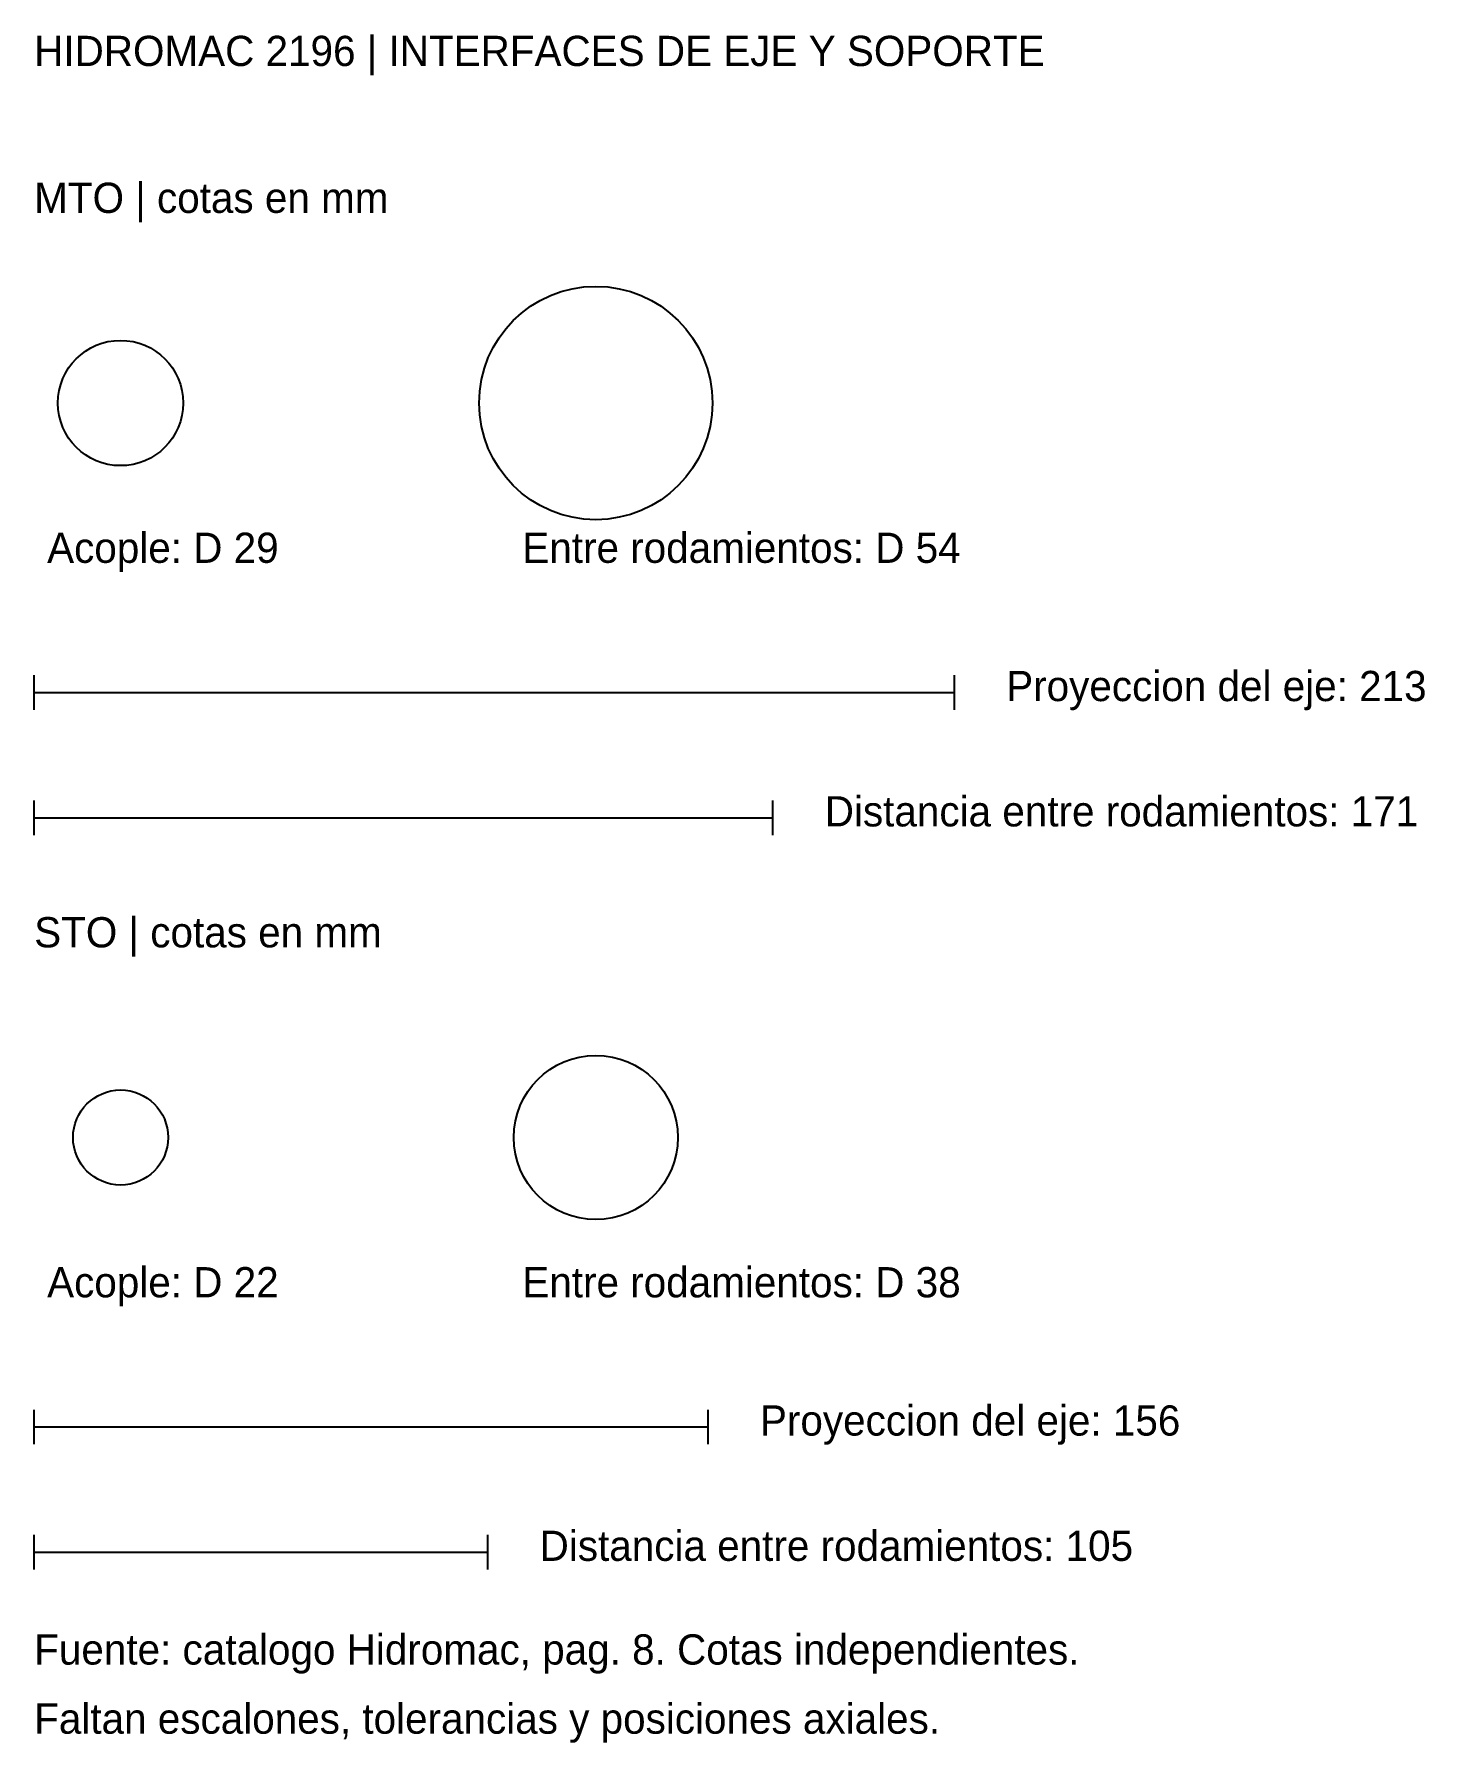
# Model space of a CAD drawing. Header units: millimetres. Extents: x 0 to 322, y -68 to 327.
import ezdxf

# ---------------------------------------------------------------- set-up
doc = ezdxf.new("R2010")
doc.units = ezdxf.units.MM
for name, color, linetype in [('CENTROS_AUXILIARES', 4, 'Continuous'), ('COTAS_CATALOGO', 3, 'Continuous'), ('NOTAS', 7, 'Continuous')]:
    doc.layers.add(name, color=color, linetype=linetype)

msp = doc.modelspace()

# ---------------------------------------------------------------- linework, layer by layer
at = {"layer": 'CENTROS_AUXILIARES'}
for p, q in [((0, 171), (0, 179)), ((213, 171), (213, 179)), ((0, 142), (0, 150)), ((171, 142), (171, 150)), ((0, 1), (0, 9)), ((156, 1), (156, 9)), ((0, -28), (0, -20)), ((105, -28), (105, -20))]:
    msp.add_line(p, q, dxfattribs=at)
at = {"layer": 'COTAS_CATALOGO'}
for p, q in [((0, 175), (213, 175)), ((0, 146), (171, 146)), ((0, 5), (156, 5)), ((0, -24), (105, -24))]:
    msp.add_line(p, q, dxfattribs=at)
for centre, radius in [((130, 242), 27), ((20, 242), 14.5), ((130, 72), 19), ((20, 72), 11)]:
    msp.add_circle(centre, radius, dxfattribs=at)

# ---------------------------------------------------------------- texts
at = {"layer": 'NOTAS'}
for s, p in [('HIDROMAC 2196 | INTERFACES DE EJE Y SOPORTE', (0, 320)), ('MTO | cotas en mm', (0, 286)), ('Acople: D 29', (3, 205)), ('Entre rodamientos: D 54', (113, 205)), ('Proyeccion del eje: 213', (225, 173)), ('Distancia entre rodamientos: 171', (183, 144)), ('STO | cotas en mm', (0, 116)), ('Acople: D 22', (3, 35)), ('Entre rodamientos: D 38', (113, 35)), ('Proyeccion del eje: 156', (168, 3)), ('Distancia entre rodamientos: 105', (117, -26)), ('Fuente: catalogo Hidromac, pag. 8. Cotas independientes.', (0, -50)), ('Faltan escalones, tolerancias y posiciones axiales.', (0, -66))]:
    msp.add_text(s, height=7, dxfattribs=at).set_placement(p)

doc.saveas('drawing.dxf')
